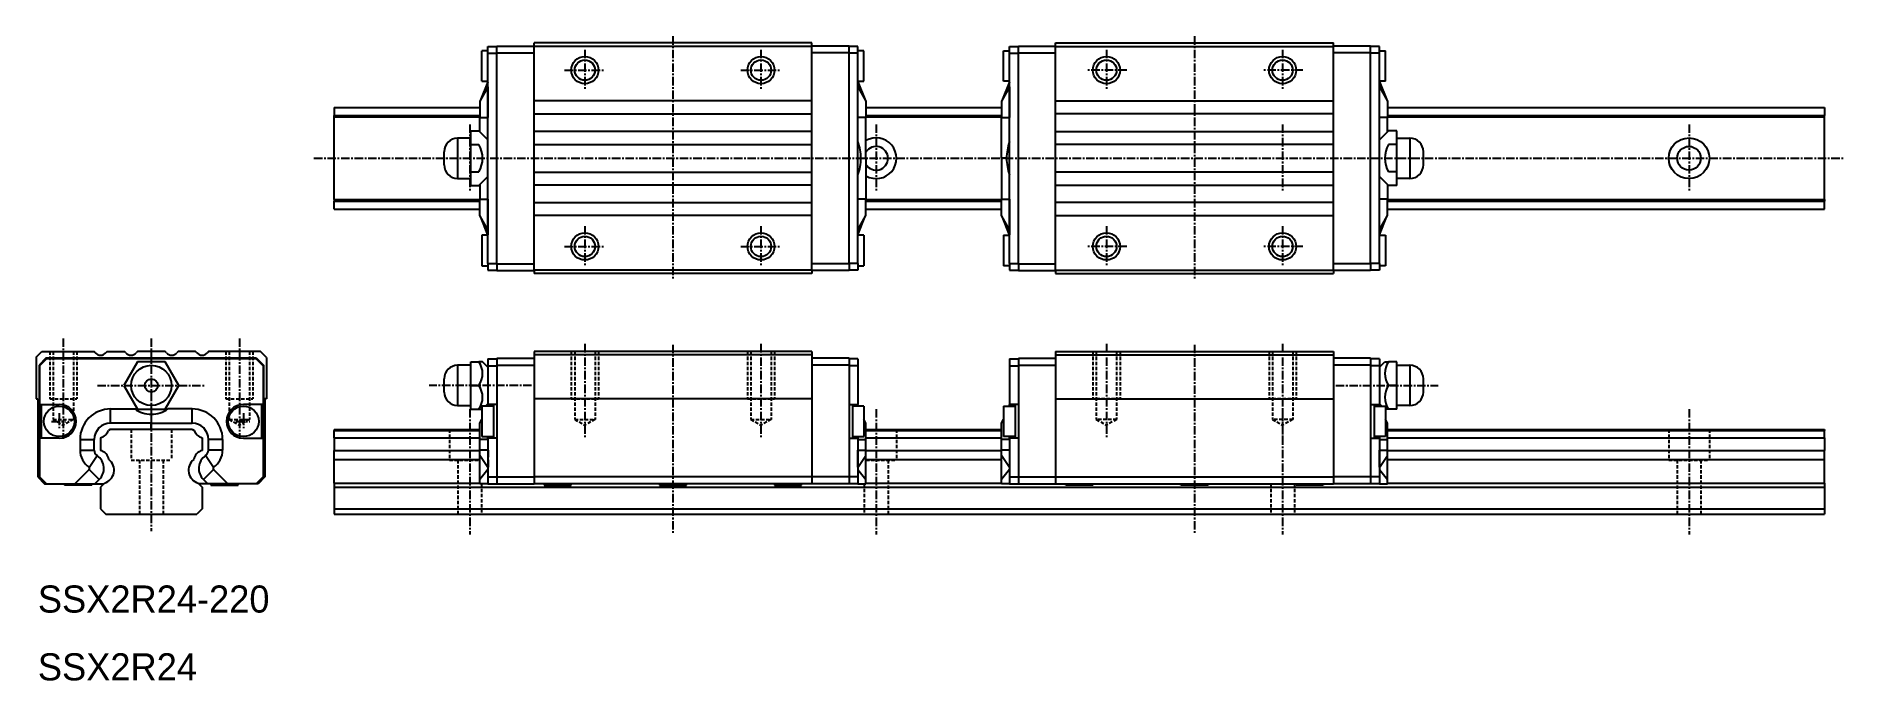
# Model space of a CAD drawing. Extents: x 10 to 277, y 10 to 105.
import ezdxf

# ---------------------------------------------------------------- set-up
doc = ezdxf.new("R2010")
doc.units = 0
doc.linetypes.add('CENTER', pattern=[2, 1.25, -0.25, 0.25, -0.25])
doc.linetypes.add('DASHED', pattern=[0.75, 0.5, -0.25])
doc.layers.get('0').update_dxf_attribs({"linetype": 'CONTINUOUS'})
doc.layers.add('CENTER', color=1, linetype='CENTER')

msp = doc.modelspace()

# ---------------------------------------------------------------- linework, layer by layer
at = {"color": 7, "linetype": 'CONTINUOUS'}
for p, q in [((76.45, 102.85), (75.55, 102.85)), ((75.55, 98.35), (75.55, 102.85)), ((76.45, 102.5), (76.45, 103.5)), ((76.45, 103.5), (77.75, 103.5)), ((76.45, 71.5), (76.45, 102.5)), ((76.45, 102.5), (77.75, 102.5)), ((77.75, 103.55), (83.25, 103.55)), ((77.75, 102.55), (77.75, 103.55)), ((77.75, 102.55), (83.25, 102.55)), ((77.75, 97.65), (77.75, 102.55)), ((124.25, 104), (83.25, 104)), ((83.25, 103.5), (83.25, 104)), ((83.25, 70.5), (83.25, 103.5)), ((124.25, 103.5), (83.25, 103.5)), ((124.25, 103.5), (124.25, 104)), ((129.75, 103.55), (124.25, 103.55)), ((124.25, 70.5), (124.25, 103.5)), ((129.75, 102.55), (124.25, 102.55)), ((129.75, 102.55), (129.75, 103.55)), ((131.05, 103.5), (129.75, 103.5)), ((129.75, 71.45), (129.75, 102.55)), ((131.05, 102.5), (129.75, 102.5)), ((131.05, 102.5), (131.05, 103.5)), ((131.95, 102.85), (131.05, 102.85)), ((131.05, 71.5), (131.05, 102.5)), ((131.95, 98.35), (131.95, 102.85)), ((152.55, 102.85), (153.45, 102.85)), ((152.55, 98.35), (152.55, 102.85)), ((153.45, 103.5), (154.75, 103.5)), ((153.45, 102.5), (153.45, 103.5)), ((153.45, 71.5), (153.45, 102.5)), ((153.45, 102.5), (154.75, 102.5)), ((154.75, 103.55), (160.25, 103.55)), ((154.75, 102.55), (154.75, 103.55)), ((154.75, 71.45), (154.75, 102.55)), ((154.75, 102.55), (160.25, 102.55)), ((160.25, 104), (201.25, 104)), ((160.25, 103.5), (160.25, 104)), ((160.25, 103.5), (201.25, 103.5)), ((160.25, 70.5), (160.25, 103.5)), ((201.25, 103.5), (201.25, 104)), ((206.75, 103.55), (201.25, 103.55)), ((201.25, 70.5), (201.25, 103.5)), ((206.75, 102.55), (201.25, 102.55)), ((206.75, 102.55), (206.75, 103.55)), ((208.05, 103.5), (206.75, 103.5)), ((206.75, 97.65), (206.75, 102.55)), ((208.05, 102.5), (206.75, 102.5)), ((208.05, 102.5), (208.05, 103.5)), ((208.05, 102.85), (208.95, 102.85)), ((208.05, 71.5), (208.05, 102.5)), ((208.95, 98.35), (208.95, 102.85)), ((76.45, 97.53), (75.25, 95.43)), ((76.45, 97.53), (75.25, 95.43)), ((76.45, 98.29), (75.41, 95.71)), ((76.45, 98.29), (75.41, 95.71)), ((75.55, 98.35), (76.45, 98.35)), ((76.45, 98.29), (76.45, 98.29)), ((76.45, 97.53), (76.45, 98.29)), ((76.45, 97.53), (76.45, 98.29)), ((76.45, 98.29), (76.45, 98.29)), ((76.45, 97.53), (76.45, 97.53)), ((76.45, 97.53), (76.45, 97.53)), ((77.75, 96.47), (77.75, 97.65)), ((77.75, 96.47), (77.75, 97.65)), ((77.75, 71.45), (77.75, 96.47)), ((131.05, 98.35), (131.95, 98.35)), ((131.05, 98.29), (132.09, 95.71)), ((131.05, 97.53), (131.05, 98.29)), ((131.05, 98.29), (131.05, 98.29)), ((131.05, 97.53), (132.25, 95.43)), ((131.05, 97.53), (131.05, 97.53)), ((153.45, 97.53), (152.25, 95.43)), ((153.45, 98.29), (152.41, 95.71)), ((153.45, 98.35), (152.55, 98.35)), ((153.45, 98.29), (153.45, 98.29)), ((153.45, 97.53), (153.45, 98.29)), ((153.45, 97.53), (153.45, 97.53)), ((206.75, 96.47), (206.75, 97.65)), ((206.75, 96.47), (206.75, 97.65)), ((206.75, 71.45), (206.75, 96.47)), ((208.95, 98.35), (208.05, 98.35)), ((208.05, 98.29), (209.09, 95.71)), ((208.05, 98.29), (209.09, 95.71)), ((208.05, 98.29), (208.05, 98.29)), ((208.05, 97.53), (208.05, 98.29)), ((208.05, 97.53), (208.05, 98.29)), ((208.05, 98.29), (208.05, 98.29)), ((208.05, 97.53), (209.25, 95.43)), ((208.05, 97.53), (209.25, 95.43)), ((208.05, 97.53), (208.05, 97.53)), ((208.05, 97.53), (208.05, 97.53)), ((53.75, 94.5), (75.25, 94.5)), ((53.75, 94.5), (53.75, 93.32)), ((75.25, 95.43), (75.25, 93.03)), ((75.25, 95.43), (75.25, 93.03)), ((124.25, 95.46), (83.25, 95.46)), ((83.25, 93.54), (124.25, 93.54)), ((132.25, 95.43), (132.25, 93.03)), ((132.25, 94.5), (152.25, 94.5)), ((152.25, 95.43), (152.25, 93.03)), ((160.25, 95.46), (201.25, 95.46)), ((201.25, 93.54), (160.25, 93.54)), ((209.25, 95.43), (209.25, 93.03)), ((209.25, 95.43), (209.25, 93.03)), ((209.25, 94.5), (273.75, 94.5)), ((273.75, 94.5), (273.75, 93.32)), ((53.75, 93.32), (75.25, 93.32)), ((53.75, 93.1), (53.75, 93.32)), ((53.75, 93.1), (75.25, 93.1)), ((53.75, 80.9), (53.75, 93.1)), ((73.9, 91.04), (75.11, 91.04)), ((73.9, 89.02), (73.9, 91.04)), ((76.45, 89.7), (75.11, 91.04)), ((75.25, 90.9), (75.25, 93.03)), ((75.25, 93.03), (76.45, 93.03)), ((75.25, 90.9), (75.25, 93.03)), ((75.25, 93.03), (76.45, 93.03)), ((76.45, 93.03), (76.45, 93.03)), ((76.45, 93.03), (76.45, 93.03)), ((124.25, 90.96), (83.25, 90.96)), ((132.25, 93.03), (131.05, 93.03)), ((131.05, 93.03), (131.05, 93.03)), ((132.25, 93.32), (152.25, 93.32)), ((132.25, 93.1), (152.25, 93.1)), ((132.25, 87), (132.25, 93.03)), ((152.25, 87), (152.25, 93.03)), ((152.25, 93.03), (153.45, 93.03)), ((153.45, 93.03), (153.45, 93.03)), ((160.25, 90.96), (201.25, 90.96)), ((209.25, 93.03), (208.05, 93.03)), ((209.25, 93.03), (208.05, 93.03)), ((208.05, 93.03), (208.05, 93.03)), ((208.05, 93.03), (208.05, 93.03)), ((208.05, 89.7), (209.39, 91.04)), ((209.25, 93.32), (273.75, 93.32)), ((209.25, 93.1), (273.75, 93.1)), ((209.25, 90.9), (209.25, 93.03)), ((209.25, 90.9), (209.25, 93.03)), ((210.6, 91.04), (209.39, 91.04)), ((210.6, 89.02), (210.6, 91.04)), ((273.75, 93.1), (273.75, 93.32)), ((273.75, 80.9), (273.75, 93.1)), ((71.97, 89.97), (71.97, 84.03)), ((73.9, 89.97), (71.97, 89.97)), ((73.9, 84.98), (73.9, 89.02)), ((73.9, 89.02), (75.11, 89.02)), ((83.25, 89.04), (124.25, 89.04)), ((131.05, 89.45), (131.05, 89.45)), ((153.45, 89.45), (153.45, 89.45)), ((201.25, 89.04), (160.25, 89.04)), ((210.6, 89.02), (209.39, 89.02)), ((210.6, 89.97), (212.53, 89.97)), ((210.6, 84.98), (210.6, 89.02)), ((212.53, 89.97), (212.53, 84.03)), ((69.97, 86.03), (69.97, 87.97)), ((131.5, 87), (132.25, 87)), ((132.25, 87), (132.25, 80.97)), ((152.25, 87), (152.25, 80.97)), ((153, 87), (152.25, 87)), ((214.53, 86.03), (214.53, 87.97)), ((71.97, 84.03), (73.9, 84.03)), ((73.9, 82.96), (73.9, 84.98)), ((73.9, 84.98), (75.11, 84.98)), ((73.9, 82.96), (75.11, 82.96)), ((75.11, 82.96), (76.45, 84.3)), ((75.25, 83.1), (75.25, 80.97)), ((83.25, 84.96), (124.25, 84.96)), ((124.25, 83.04), (83.25, 83.04)), ((131.05, 84.55), (131.05, 84.55)), ((153.45, 84.55), (153.45, 84.55)), ((201.25, 84.96), (160.25, 84.96)), ((160.25, 83.04), (201.25, 83.04)), ((209.39, 82.96), (208.05, 84.3)), ((209.25, 83.1), (209.25, 80.97)), ((210.6, 84.98), (209.39, 84.98)), ((210.6, 82.96), (209.39, 82.96)), ((210.6, 82.96), (210.6, 84.98)), ((212.53, 84.03), (210.6, 84.03)), ((53.75, 80.9), (75.25, 80.9)), ((53.75, 80.9), (53.75, 80.68)), ((53.75, 80.68), (75.25, 80.68)), ((53.75, 79.5), (53.75, 80.68)), ((75.25, 80.97), (76.45, 80.97)), ((75.25, 78.57), (75.25, 80.97)), ((76.45, 80.97), (76.45, 80.97)), ((83.25, 80.46), (124.25, 80.46)), ((132.25, 80.97), (131.05, 80.97)), ((131.05, 80.97), (131.05, 80.97)), ((132.25, 78.57), (132.25, 80.97)), ((132.25, 80.9), (152.25, 80.9)), ((132.25, 80.68), (152.25, 80.68)), ((152.25, 78.57), (152.25, 80.97)), ((152.25, 80.97), (153.45, 80.97)), ((153.45, 80.97), (153.45, 80.97)), ((201.25, 80.46), (160.25, 80.46)), ((209.25, 80.97), (208.05, 80.97)), ((208.05, 80.97), (208.05, 80.97)), ((209.25, 78.57), (209.25, 80.97)), ((209.25, 80.9), (273.75, 80.9)), ((209.25, 80.68), (273.75, 80.68)), ((273.75, 80.9), (273.75, 80.68)), ((273.75, 79.5), (273.75, 80.68)), ((53.75, 79.5), (75.25, 79.5)), ((76.45, 76.47), (75.25, 78.57)), ((76.45, 75.71), (75.41, 78.29)), ((124.25, 78.54), (83.25, 78.54)), ((131.05, 76.47), (132.25, 78.57)), ((131.05, 75.71), (132.09, 78.29)), ((132.25, 79.5), (152.25, 79.5)), ((153.45, 76.47), (152.25, 78.57)), ((153.45, 75.71), (152.41, 78.29)), ((160.25, 78.54), (201.25, 78.54)), ((208.05, 76.47), (209.25, 78.57)), ((208.05, 75.71), (209.09, 78.29)), ((209.25, 79.5), (273.75, 79.5)), ((75.55, 75.65), (75.55, 71.15)), ((76.45, 75.65), (75.55, 75.65)), ((76.45, 76.47), (76.45, 75.71)), ((76.45, 76.47), (76.45, 76.47)), ((76.45, 75.71), (76.45, 75.71)), ((131.05, 76.47), (131.05, 75.71)), ((131.05, 76.47), (131.05, 76.47)), ((131.05, 75.71), (131.05, 75.71)), ((131.95, 75.65), (131.05, 75.65)), ((131.95, 75.65), (131.95, 71.15)), ((152.55, 75.65), (152.55, 71.15)), ((152.55, 75.65), (153.45, 75.65)), ((153.45, 76.47), (153.45, 75.71)), ((153.45, 76.47), (153.45, 76.47)), ((153.45, 75.71), (153.45, 75.71)), ((208.05, 76.47), (208.05, 75.71)), ((208.05, 76.47), (208.05, 76.47)), ((208.05, 75.71), (208.05, 75.71)), ((208.05, 75.65), (208.95, 75.65)), ((208.95, 75.65), (208.95, 71.15)), ((75.55, 71.15), (76.45, 71.15)), ((76.45, 71.5), (76.45, 70.5)), ((76.45, 71.5), (77.75, 71.5)), ((76.45, 70.5), (77.75, 70.5)), ((77.75, 71.45), (83.25, 71.45)), ((77.75, 71.45), (77.75, 70.45)), ((77.75, 70.45), (83.25, 70.45)), ((124.25, 70.5), (83.25, 70.5)), ((83.25, 70.5), (83.25, 70)), ((124.25, 70), (83.25, 70)), ((129.75, 71.45), (124.25, 71.45)), ((124.25, 70.5), (124.25, 70)), ((129.75, 70.45), (124.25, 70.45)), ((131.05, 71.5), (129.75, 71.5)), ((129.75, 71.45), (129.75, 70.45)), ((131.05, 70.5), (129.75, 70.5)), ((131.05, 71.5), (131.05, 70.5)), ((131.05, 71.15), (131.95, 71.15)), ((153.45, 71.15), (152.55, 71.15)), ((153.45, 71.5), (154.75, 71.5)), ((153.45, 71.5), (153.45, 70.5)), ((153.45, 70.5), (154.75, 70.5)), ((154.75, 71.45), (160.25, 71.45)), ((154.75, 71.45), (154.75, 70.45)), ((154.75, 70.45), (160.25, 70.45)), ((160.25, 70.5), (201.25, 70.5)), ((160.25, 70.5), (160.25, 70)), ((160.25, 70), (201.25, 70)), ((206.75, 71.45), (201.25, 71.45)), ((201.25, 70.5), (201.25, 70)), ((206.75, 70.45), (201.25, 70.45)), ((208.05, 71.5), (206.75, 71.5)), ((206.75, 71.45), (206.75, 70.45)), ((208.05, 70.5), (206.75, 70.5)), ((208.05, 71.5), (208.05, 70.5)), ((208.95, 71.15), (208.05, 71.15)), ((9.75, 57.65), (10.6, 58.5)), ((9.75, 57.65), (9.75, 51.5)), ((11.2, 57.5), (10.2, 56.5)), ((10.2, 56.5), (10.2, 46.45)), ((11.25, 57.4), (10.25, 56.4)), ((10.25, 56.4), (10.25, 50.7)), ((10.6, 58.5), (18.29, 58.5)), ((16.1, 57.5), (11.2, 57.5)), ((42.25, 57.4), (11.25, 57.4)), ((16.1, 57.5), (16.04, 57.4)), ((17.28, 57.5), (16.1, 57.5)), ((17.28, 57.5), (16.1, 57.5)), ((17.22, 57.4), (17.28, 57.5)), ((42.3, 57.5), (17.28, 57.5)), ((20.21, 58.5), (22.79, 58.5)), ((24.73, 57), (22.71, 53.5)), ((28.79, 58.5), (24.71, 58.5)), ((28.77, 57), (24.73, 57)), ((30.79, 53.5), (28.77, 57)), ((33.29, 58.5), (30.71, 58.5)), ((42.89, 58.5), (35.21, 58.5)), ((42.25, 57.4), (43.25, 56.4)), ((42.3, 57.5), (43.3, 56.5)), ((43.75, 57.64), (42.89, 58.5)), ((43.25, 56.4), (43.25, 50.7)), ((43.3, 56.5), (43.3, 40)), ((43.75, 57.64), (43.75, 51.5)), ((73.9, 56.47), (71.97, 56.47)), ((71.97, 56.47), (71.97, 53.5)), ((73.9, 57), (75.11, 57)), ((73.9, 53.5), (73.9, 57)), ((75.65, 57), (75.11, 57)), ((76.45, 56.2), (75.65, 57)), ((76.45, 57.4), (77.75, 57.4)), ((76.45, 57.4), (76.45, 56.4)), ((76.45, 56.4), (76.45, 50.7)), ((76.45, 56.4), (77.75, 56.4)), ((77.75, 57.5), (83.25, 57.5)), ((77.75, 57.5), (77.75, 56.5)), ((77.75, 56.5), (83.25, 56.5)), ((77.75, 56.5), (77.75, 40)), ((124.25, 58.5), (83.25, 58.5)), ((83.25, 58.5), (83.25, 58)), ((124.25, 58), (83.25, 58)), ((83.25, 58), (83.25, 51.5)), ((124.25, 58.5), (124.25, 58)), ((124.25, 58), (124.25, 51.5)), ((129.75, 57.5), (124.25, 57.5)), ((129.75, 56.5), (124.25, 56.5)), ((129.75, 57.5), (129.75, 56.5)), ((131.05, 57.4), (129.75, 57.4)), ((129.75, 56.5), (129.75, 40)), ((131.05, 56.4), (129.75, 56.4)), ((131.05, 57.4), (131.05, 56.4)), ((131.05, 56.4), (131.05, 50.7)), ((153.45, 57.4), (154.75, 57.4)), ((153.45, 57.4), (153.45, 56.4)), ((153.45, 56.4), (153.45, 50.7)), ((153.45, 56.4), (154.75, 56.4)), ((154.75, 57.5), (160.25, 57.5)), ((154.75, 57.5), (154.75, 56.5)), ((154.75, 56.5), (160.25, 56.5)), ((154.75, 56.5), (154.75, 40)), ((160.25, 58.5), (201.25, 58.5)), ((160.25, 58.5), (160.25, 58)), ((160.25, 58), (201.25, 58)), ((160.25, 58), (160.25, 51.5)), ((201.25, 58.5), (201.25, 58)), ((201.25, 58), (201.25, 51.5)), ((206.75, 57.5), (201.25, 57.5)), ((206.75, 56.5), (201.25, 56.5)), ((206.75, 57.5), (206.75, 56.5)), ((208.05, 57.4), (206.75, 57.4)), ((206.75, 56.5), (206.75, 40)), ((208.05, 56.4), (206.75, 56.4)), ((208.05, 57.4), (208.05, 56.4)), ((208.05, 56.2), (208.85, 57)), ((208.05, 56.4), (208.05, 50.7)), ((208.85, 57), (209.39, 57)), ((210.6, 57), (209.39, 57)), ((210.6, 53.5), (210.6, 57)), ((210.6, 56.47), (212.53, 56.47)), ((212.53, 56.47), (212.53, 53.5)), ((22.71, 53.5), (24.73, 50)), ((28.77, 50), (30.79, 53.5)), ((69.97, 53.5), (69.97, 54.47)), ((69.97, 52.53), (69.97, 53.5)), ((71.97, 53.5), (71.97, 50.53)), ((73.9, 53.5), (75.11, 53.5)), ((73.9, 50), (73.9, 53.5)), ((210.6, 53.5), (209.39, 53.5)), ((210.6, 50), (210.6, 53.5)), ((212.53, 53.5), (212.53, 50.53)), ((214.53, 53.5), (214.53, 54.47)), ((214.53, 52.53), (214.53, 53.5)), ((9.75, 51.5), (10, 51.5)), ((10, 51.5), (10, 40)), ((43.5, 51.5), (43.5, 40)), ((43.75, 51.5), (43.5, 51.5)), ((76.1, 50.45), (76.45, 50.8)), ((83.25, 51.5), (83.25, 40)), ((124.25, 51.5), (83.25, 51.5)), ((124.25, 51.5), (124.25, 40)), ((160.25, 51.5), (201.25, 51.5)), ((160.25, 51.5), (160.25, 40)), ((201.25, 51.5), (201.25, 40)), ((208.4, 50.45), (208.05, 50.8)), ((10.25, 50.7), (13.15, 50.7)), ((10.5, 50.7), (10.5, 45.7)), ((20.72, 50.03), (24.3, 50.03)), ((20.72, 50.03), (24.3, 50.03)), ((20.72, 47.93), (20.72, 50.03)), ((20.72, 47.93), (20.72, 50.03)), ((24.3, 50.03), (24.71, 50.03)), ((24.73, 50), (28.77, 50)), ((26.75, 50), (26.75, 49.25)), ((26.75, 49.25), (26.75, 47.93)), ((26.75, 49.25), (26.75, 49.25)), ((26.75, 49.25), (26.75, 47.93)), ((32.78, 50.03), (29.2, 50.03)), ((32.78, 47.93), (32.78, 50.03)), ((43.25, 50.7), (40.35, 50.7)), ((43, 50.7), (43, 45.7)), ((71.97, 50.53), (73.9, 50.53)), ((73.9, 50), (75.11, 50)), ((75.11, 50), (75.55, 50)), ((75.25, 47.93), (75.55, 48.46)), ((75.55, 50.45), (75.55, 45.95)), ((77.25, 50.45), (75.55, 50.45)), ((76.45, 50.45), (76.45, 50.7)), ((77.75, 50.7), (76.45, 50.7)), ((77.25, 50.7), (77.25, 45.7)), ((129.75, 50.7), (131.05, 50.7)), ((130.25, 50.7), (130.25, 45.7)), ((131.95, 50.45), (130.25, 50.45)), ((131.05, 50.45), (131.05, 50.7)), ((131.95, 50.45), (131.95, 45.95)), ((132.25, 47.93), (131.95, 48.46)), ((152.25, 47.93), (152.55, 48.46)), ((152.55, 50.45), (152.55, 45.95)), ((152.55, 50.45), (154.25, 50.45)), ((154.75, 50.7), (153.45, 50.7)), ((153.45, 50.45), (153.45, 50.7)), ((154.25, 50.7), (154.25, 45.7)), ((206.75, 50.7), (208.05, 50.7)), ((207.25, 50.7), (207.25, 45.7)), ((207.25, 50.45), (208.95, 50.45)), ((208.05, 50.45), (208.05, 50.7)), ((208.95, 50.45), (208.95, 45.95)), ((209.39, 50), (208.95, 50)), ((209.25, 47.93), (208.95, 48.46)), ((210.6, 50), (209.39, 50)), ((212.53, 50.53), (210.6, 50.53)), ((10.2, 43.25), (10.2, 46.45)), ((10.2, 46.45), (10.2, 43.25)), ((10.25, 45.7), (10.25, 40)), ((13.15, 45.7), (10.25, 45.7)), ((16.22, 45.53), (18.32, 45.53)), ((16.22, 45.53), (18.32, 45.53)), ((16.22, 45.53), (16.22, 43.97)), ((16.22, 45.53), (16.22, 43.97)), ((18.32, 43.97), (18.32, 45.53)), ((18.32, 43.97), (18.32, 45.53)), ((19.25, 45.79), (19.25, 43.92)), ((20.65, 47), (20.43, 46.87)), ((32.85, 47), (20.65, 47)), ((26.75, 47.93), (20.72, 47.93)), ((26.75, 47.93), (20.72, 47.93)), ((26.75, 47.93), (32.78, 47.93)), ((26.75, 47), (26.75, 47.93)), ((32.85, 47), (33.07, 46.87)), ((34.25, 45.79), (34.25, 43.92)), ((37.28, 45.53), (35.18, 45.53)), ((35.18, 43.97), (35.18, 45.53)), ((37.28, 45.53), (37.28, 43.97)), ((40.35, 45.7), (43.25, 45.7)), ((43.25, 45.7), (43.25, 40)), ((53.75, 47), (75.25, 47)), ((53.75, 47), (53.75, 46.87)), ((53.75, 46.87), (75.25, 46.87)), ((53.75, 45.79), (53.75, 46.87)), ((53.75, 45.79), (75.25, 45.79)), ((53.75, 45.79), (53.75, 43.92)), ((75.25, 45.53), (75.25, 47.93)), ((75.25, 43.97), (75.25, 45.53)), ((76.45, 45.53), (75.25, 45.53)), ((75.55, 45.95), (77.25, 45.95)), ((76.45, 45.95), (76.45, 45.74)), ((76.45, 45.7), (76.45, 45.95)), ((76.45, 45.74), (76.45, 45.53)), ((76.45, 45.7), (76.45, 40)), ((77.75, 45.7), (76.45, 45.7)), ((76.45, 45.53), (76.45, 43.97)), ((76.45, 45.53), (76.45, 45.53)), ((129.75, 45.7), (131.05, 45.7)), ((130.25, 45.95), (131.95, 45.95)), ((131.05, 45.95), (131.05, 45.74)), ((131.05, 45.7), (131.05, 45.95)), ((131.05, 45.74), (131.05, 45.53)), ((131.05, 45.7), (131.05, 40)), ((131.05, 45.53), (132.25, 45.53)), ((131.05, 45.53), (131.05, 43.97)), ((131.05, 45.53), (131.05, 45.53)), ((132.25, 45.53), (132.25, 47.93)), ((132.25, 47), (152.25, 47)), ((132.25, 46.87), (152.25, 46.87)), ((132.25, 45.79), (152.25, 45.79)), ((132.25, 43.97), (132.25, 45.53)), ((152.25, 45.53), (152.25, 47.93)), ((153.45, 45.53), (152.25, 45.53)), ((152.25, 43.97), (152.25, 45.53)), ((154.25, 45.95), (152.55, 45.95)), ((153.45, 45.7), (153.45, 45.95)), ((153.45, 45.95), (153.45, 45.74)), ((153.45, 45.74), (153.45, 45.53)), ((153.45, 45.7), (153.45, 40)), ((154.75, 45.7), (153.45, 45.7)), ((153.45, 45.53), (153.45, 45.53)), ((153.45, 45.53), (153.45, 43.97)), ((206.75, 45.7), (208.05, 45.7)), ((208.95, 45.95), (207.25, 45.95)), ((208.05, 45.7), (208.05, 45.95)), ((208.05, 45.95), (208.05, 45.74)), ((208.05, 45.74), (208.05, 45.53)), ((208.05, 45.7), (208.05, 40)), ((208.05, 45.53), (209.25, 45.53)), ((208.05, 45.53), (208.05, 45.53)), ((208.05, 45.53), (208.05, 43.97)), ((209.25, 45.53), (209.25, 47.93)), ((209.25, 47), (273.75, 47)), ((209.25, 46.87), (273.75, 46.87)), ((209.25, 45.79), (273.75, 45.79)), ((209.25, 43.97), (209.25, 45.53)), ((273.75, 47), (273.75, 46.87)), ((273.75, 45.79), (273.75, 46.87)), ((273.75, 45.79), (273.75, 43.92)), ((10.25, 43.25), (10.2, 43.25)), ((10.2, 43.25), (10.2, 40)), ((16.22, 43.97), (18.32, 43.97)), ((16.22, 43.97), (18.32, 43.97)), ((17.55, 41.42), (18.75, 43.15)), ((17.55, 41.42), (18.75, 43.15)), ((35.95, 41.42), (34.75, 43.15)), ((37.28, 43.97), (35.18, 43.97)), ((53.75, 43.92), (75.25, 43.92)), ((53.75, 42.57), (53.75, 43.92)), ((76.45, 43.97), (75.25, 43.97)), ((75.25, 43.15), (75.25, 43.97)), ((75.25, 39.63), (75.25, 43.15)), ((76.45, 41.42), (75.25, 43.15)), ((76.45, 43.97), (76.45, 43.97)), ((131.05, 43.97), (131.05, 43.97)), ((131.05, 43.97), (132.25, 43.97)), ((131.05, 41.42), (132.25, 43.15)), ((132.25, 43.15), (132.25, 43.97)), ((132.25, 43.92), (152.25, 43.92)), ((132.25, 39.63), (132.25, 43.15)), ((153.45, 43.97), (152.25, 43.97)), ((152.25, 43.15), (152.25, 43.97)), ((153.45, 41.42), (152.25, 43.15)), ((152.25, 39.63), (152.25, 43.15)), ((153.45, 43.97), (153.45, 43.97)), ((208.05, 43.97), (209.25, 43.97)), ((208.05, 43.97), (208.05, 43.97)), ((208.05, 41.42), (209.25, 43.15)), ((209.25, 43.15), (209.25, 43.97)), ((209.25, 43.92), (273.75, 43.92)), ((209.25, 39.63), (209.25, 43.15)), ((273.75, 42.57), (273.75, 43.92)), ((17.58, 41.12), (15.46, 39)), ((17.58, 41.12), (15.46, 39)), ((17.58, 41.12), (19.07, 39.63)), ((17.58, 41.12), (19.07, 39.63)), ((35.92, 41.12), (34.43, 39.63)), ((35.92, 41.12), (38.04, 39)), ((53.75, 42.57), (75.25, 42.57)), ((53.75, 39.09), (53.75, 42.57)), ((76.45, 41.12), (75.25, 39.63)), ((76.45, 41.42), (76.45, 41.42)), ((76.45, 41.12), (76.45, 41.12)), ((76.45, 41.12), (76.45, 39)), ((131.05, 41.42), (131.05, 41.42)), ((131.05, 41.12), (131.05, 41.12)), ((131.05, 41.12), (132.25, 39.63)), ((131.05, 41.12), (131.05, 39)), ((132.25, 42.57), (152.25, 42.57)), ((153.45, 41.12), (152.25, 39.63)), ((153.45, 41.42), (153.45, 41.42)), ((153.45, 41.12), (153.45, 39)), ((153.45, 41.12), (153.45, 41.12)), ((208.05, 41.42), (208.05, 41.42)), ((208.05, 41.12), (208.05, 39)), ((208.05, 41.12), (209.25, 39.63)), ((208.05, 41.12), (208.05, 41.12)), ((209.25, 42.57), (273.75, 42.57)), ((273.75, 39.09), (273.75, 42.57)), ((10, 40), (11, 39)), ((10.2, 40), (11.2, 39)), ((10.25, 40), (11.25, 39)), ((11, 39), (11.2, 39)), ((11.2, 39), (11.25, 39)), ((11.25, 39), (15.46, 39)), ((13.95, 39), (13.95, 38.8)), ((17.95, 38.8), (13.95, 38.8)), ((15.46, 39), (18.43, 39)), ((15.46, 39), (18.43, 39)), ((17.95, 38.8), (17.95, 39)), ((18.43, 39), (19.07, 39.63)), ((18.43, 39), (19.07, 39.63)), ((18.43, 39), (19.75, 39)), ((18.43, 39), (19.75, 39)), ((19.84, 39.09), (19.25, 38.5)), ((19.25, 38.5), (19.25, 35.3)), ((33.66, 39.09), (34.25, 38.5)), ((35.07, 39), (33.75, 39)), ((34.25, 38.5), (34.25, 35.3)), ((35.07, 39), (34.43, 39.63)), ((38.04, 39), (35.07, 39)), ((35.55, 39), (35.55, 38.8)), ((35.55, 38.8), (39.55, 38.8)), ((42.25, 39), (38.04, 39)), ((39.55, 38.8), (39.55, 39)), ((43.25, 40), (42.25, 39)), ((42.3, 39), (42.25, 39)), ((43.3, 40), (42.3, 39)), ((42.5, 39), (42.3, 39)), ((43.5, 40), (42.5, 39)), ((53.75, 39.09), (75.25, 39.09)), ((53.75, 39.09), (53.75, 38.5)), ((53.75, 38.5), (273.75, 38.5)), ((53.75, 38.5), (53.75, 35.3)), ((75.25, 39), (75.25, 39.63)), ((76.45, 39), (75.25, 39)), ((76.45, 40), (77.75, 40)), ((76.45, 40), (76.45, 39)), ((76.45, 39), (76.45, 39)), ((76.45, 39), (77.75, 39)), ((77.75, 40), (83.25, 40)), ((77.75, 40), (77.75, 39)), ((77.75, 39), (83.25, 39)), ((124.25, 40), (83.25, 40)), ((83.25, 40), (83.25, 39)), ((124.25, 39), (83.25, 39)), ((84.75, 39), (84.75, 38.8)), ((84.75, 38.8), (88.75, 38.8)), ((88.75, 38.8), (88.75, 39)), ((101.75, 39), (101.75, 38.8)), ((101.75, 38.8), (105.75, 38.8)), ((105.75, 38.8), (105.75, 39)), ((118.75, 39), (118.75, 38.8)), ((118.75, 38.8), (122.75, 38.8)), ((122.75, 38.8), (122.75, 39)), ((129.75, 40), (124.25, 40)), ((124.25, 40), (124.25, 39)), ((129.75, 39), (124.25, 39)), ((131.05, 40), (129.75, 40)), ((129.75, 40), (129.75, 39)), ((131.05, 39), (129.75, 39)), ((131.05, 40), (131.05, 39)), ((131.05, 39), (131.05, 39)), ((131.05, 39), (132.25, 39)), ((132.25, 39), (132.25, 39.63)), ((132.25, 39.09), (152.25, 39.09)), ((152.25, 39), (152.25, 39.63)), ((153.45, 39), (152.25, 39)), ((153.45, 40), (153.45, 39)), ((153.45, 40), (154.75, 40)), ((153.45, 39), (154.75, 39)), ((153.45, 39), (153.45, 39)), ((154.75, 40), (154.75, 39)), ((154.75, 40), (160.25, 40)), ((154.75, 39), (160.25, 39)), ((160.25, 40), (160.25, 39)), ((160.25, 40), (201.25, 40)), ((160.25, 39), (201.25, 39)), ((161.75, 38.8), (161.75, 39)), ((165.75, 38.8), (161.75, 38.8)), ((165.75, 39), (165.75, 38.8)), ((178.75, 38.8), (178.75, 39)), ((182.75, 38.8), (178.75, 38.8)), ((182.75, 39), (182.75, 38.8)), ((195.75, 38.8), (195.75, 39)), ((199.75, 38.8), (195.75, 38.8)), ((199.75, 39), (199.75, 38.8)), ((201.25, 40), (201.25, 39)), ((206.75, 40), (201.25, 40)), ((206.75, 39), (201.25, 39)), ((206.75, 40), (206.75, 39)), ((208.05, 40), (206.75, 40)), ((208.05, 39), (206.75, 39)), ((208.05, 40), (208.05, 39)), ((208.05, 39), (209.25, 39)), ((208.05, 39), (208.05, 39)), ((209.25, 39), (209.25, 39.63)), ((209.25, 39.09), (273.75, 39.09)), ((273.75, 39.09), (273.75, 38.5)), ((273.75, 38.5), (273.75, 35.3)), ((19.25, 35.3), (20.05, 34.5)), ((34.25, 35.3), (33.45, 34.5)), ((53.75, 35.3), (273.75, 35.3)), ((53.75, 35.3), (53.75, 34.5)), ((273.75, 35.3), (273.75, 34.5)), ((20.05, 34.5), (33.45, 34.5)), ((53.75, 34.5), (273.75, 34.5))]:
    msp.add_line(p, q, dxfattribs=at)
at = {"color": 3, "linetype": 'DASHED'}
for p, q in [((11.75, 58.5), (11.75, 51.5)), ((12.25, 58.5), (12.25, 48.5)), ((15.25, 58.5), (15.25, 48.5)), ((15.75, 58.5), (15.75, 51.5)), ((37.75, 58.5), (37.75, 51.5)), ((38.25, 58.5), (38.25, 48.5)), ((41.25, 58.5), (41.25, 48.5)), ((41.75, 58.5), (41.75, 51.5)), ((88.75, 58.5), (88.75, 51.5)), ((89.25, 58.5), (89.25, 48.5)), ((92.25, 58.5), (92.25, 48.5)), ((92.75, 58.5), (92.75, 51.5)), ((114.75, 58.5), (114.75, 51.5)), ((115.25, 58.5), (115.25, 48.5)), ((118.25, 58.5), (118.25, 48.5)), ((118.75, 58.5), (118.75, 51.5)), ((165.75, 58.5), (165.75, 51.5)), ((166.25, 58.5), (166.25, 48.5)), ((169.25, 58.5), (169.25, 48.5)), ((169.75, 58.5), (169.75, 51.5)), ((191.75, 58.5), (191.75, 51.5)), ((192.25, 58.5), (192.25, 48.5)), ((195.25, 58.5), (195.25, 48.5)), ((195.75, 58.5), (195.75, 51.5)), ((11.75, 51.5), (15.75, 51.5)), ((37.75, 51.5), (41.75, 51.5)), ((88.75, 51.5), (92.75, 51.5)), ((114.75, 51.5), (118.75, 51.5)), ((169.75, 51.5), (165.75, 51.5)), ((195.75, 51.5), (191.75, 51.5)), ((12.25, 48.5), (15.25, 48.5)), ((12.25, 48.5), (13.75, 47.63)), ((15.25, 48.5), (13.75, 47.63)), ((38.25, 48.5), (41.25, 48.5)), ((38.25, 48.5), (39.75, 47.63)), ((41.25, 48.5), (39.75, 47.63)), ((89.25, 48.5), (90.75, 47.63)), ((89.25, 48.5), (92.25, 48.5)), ((92.25, 48.5), (90.75, 47.63)), ((115.25, 48.5), (116.75, 47.63)), ((115.25, 48.5), (118.25, 48.5)), ((118.25, 48.5), (116.75, 47.63)), ((169.25, 48.5), (166.25, 48.5)), ((166.25, 48.5), (167.75, 47.63)), ((169.25, 48.5), (167.75, 47.63)), ((195.25, 48.5), (192.25, 48.5)), ((192.25, 48.5), (193.75, 47.63)), ((195.25, 48.5), (193.75, 47.63)), ((23.75, 47), (23.75, 42.5)), ((29.75, 47), (29.75, 42.5)), ((70.75, 47), (70.75, 42.5)), ((136.75, 47), (136.75, 42.5)), ((250.75, 47), (250.75, 42.5)), ((256.75, 47), (256.75, 42.5)), ((23.75, 42.5), (29.75, 42.5)), ((25, 42.5), (25, 34.5)), ((28.5, 42.5), (28.5, 34.5)), ((70.75, 42.5), (75.25, 42.5)), ((72, 42.5), (72, 34.5)), ((132.25, 42.5), (136.75, 42.5)), ((135.5, 42.5), (135.5, 34.5)), ((250.75, 42.5), (256.75, 42.5)), ((252, 42.5), (252, 34.5)), ((255.5, 42.5), (255.5, 34.5)), ((75.5, 39), (75.5, 34.5)), ((132, 39), (132, 34.5)), ((192, 39), (192, 34.5)), ((195.5, 39), (195.5, 34.5))]:
    msp.add_line(p, q, dxfattribs=at)
at = {"color": 3, "linetype": 'CONTINUOUS'}
for centre in [(90.75, 100), (116.75, 100), (167.75, 100), (193.75, 100), (90.75, 74), (116.75, 74), (167.75, 74), (193.75, 74)]:
    msp.add_circle(centre, 2, dxfattribs=at)
at = {"color": 7, "linetype": 'CONTINUOUS'}
for centre, radius in [((90.75, 100), 1.5), ((116.75, 100), 1.5), ((167.75, 100), 1.5), ((193.75, 100), 1.5), ((253.75, 87), 3), ((253.75, 87), 1.75), ((90.75, 74), 1.5), ((116.75, 74), 1.5), ((167.75, 74), 1.5), ((193.75, 74), 1.5), ((26.75, 53.5), 2.97), ((26.75, 53.5), 0.97), ((13.15, 48.2), 2.25), ((40.35, 48.2), 2.25)]:
    msp.add_circle(centre, radius, dxfattribs=at)
for centre, radius, start, end in [((226.7, 95.28), 150.27, 179.1421, 180.8579), ((226.7, 95.28), 150.27, 179.1421, 180.8579), ((-19.2, 95.28), 150.27, 359.1421, 0.8579), ((303.7, 95.28), 150.27, 179.1421, 180.8579), ((57.8, 95.28), 150.27, 359.1421, 0.8579), ((57.8, 95.28), 150.27, 359.1421, 0.8579), ((71.97, 87.97), 2, 90, 180), ((71.61, 87), 4.04, 330.0046, 29.9954), ((124.86, 87.06), 6.63, 359.4557, 21.129), ((133.75, 87), 3, 240, 120), ((133.75, 87), 1.75, 211.0027, 148.9973), ((159.64, 87.06), 6.63, 158.871, 180.5443), ((212.89, 87), 4.04, 150.0046, 209.9954), ((212.53, 87.97), 2, 0, 90), ((71.97, 86.03), 2, 180, 270), ((124.86, 86.94), 6.63, 338.871, 0.5443), ((159.64, 86.94), 6.63, 179.4557, 201.129), ((212.53, 86.03), 2, 270, 0), ((226.7, 78.72), 150.27, 179.1421, 180.8579), ((-19.2, 78.72), 150.27, 359.1421, 0.8579), ((303.7, 78.72), 150.27, 179.1421, 180.8579), ((57.8, 78.72), 150.27, 359.1421, 0.8579), ((17.33, 57.35), 1.5, 39.7918, 50.0555), ((19.25, 58.95), 1, 219.7918, 320.2082), ((21.17, 57.35), 1.5, 129.9445, 140.2082), ((21.83, 57.35), 1.5, 39.7918, 50.0555), ((23.75, 58.95), 1, 219.7918, 320.2082), ((25.67, 57.35), 1.5, 129.9445, 140.2082), ((27.83, 57.35), 1.5, 39.7918, 50.0555), ((29.75, 58.95), 1, 219.7918, 320.2082), ((31.67, 57.35), 1.5, 129.9445, 140.2082), ((32.33, 57.35), 1.5, 39.7918, 50.0555), ((34.25, 58.95), 1, 219.7918, 320.2082), ((36.17, 57.35), 1.5, 129.9445, 140.2082), ((71.97, 54.47), 2, 90, 180), ((72.55, 55.25), 3.1, 325.6466, 34.3534), ((211.95, 55.25), 3.1, 145.6466, 214.3534), ((212.53, 54.47), 2, 0, 90), ((72.55, 51.75), 3.1, 325.6466, 34.3534), ((211.95, 51.75), 3.1, 145.6466, 214.3534), ((71.97, 52.53), 2, 180, 270), ((212.53, 52.53), 2, 270, 0), ((13.15, 48.2), 2.5, 270, 90), ((20.72, 45.53), 4.5, 90.0008, 179.9992), ((20.72, 45.53), 4.5, 90.0008, 179.9992), ((26.75, 53.5), 4.25, 234.733, 270), ((26.75, 53.5), 4.25, 270, 305.267), ((32.78, 45.53), 4.5, 0.0008, 89.9992), ((40.35, 48.2), 2.5, 90, 270), ((20.72, 45.53), 2.4, 90, 180), ((20.72, 45.53), 2.4, 90, 180), ((18.82, 47.43), 1.7, 284.651, 340.7738), ((32.78, 45.53), 2.4, 0, 90), ((34.68, 47.43), 1.7, 199.2262, 255.349), ((19.32, 43.97), 3.1, 180.0008, 235.256), ((19.32, 43.97), 3.1, 180.0008, 235.256), ((19.32, 43.97), 1, 180, 235.2568), ((19.32, 43.97), 1, 180, 235.2568), ((17.44, 41.26), 2.3, 315, 55.2568), ((17.44, 41.26), 2.3, 315, 55.2568), ((18.82, 42.27), 1.7, 9.988, 75.349), ((34.68, 42.27), 1.7, 104.651, 170.012), ((36.06, 41.26), 2.3, 124.7432, 225), ((34.18, 43.97), 1, 304.7432, 0), ((34.18, 43.97), 3.1, 304.744, 359.9992), ((213.49, 42.7), 137.04, 179.4675, 180.5325), ((-5.99, 42.7), 137.04, 359.4675, 0.5325), ((290.49, 42.7), 137.04, 179.4675, 180.5325), ((71.01, 42.7), 137.04, 359.4675, 0.5325), ((17.44, 41.26), 0.2, 314.9999, 55.2571), ((19.25, 41), 2, 287.1144, 51.5284), ((34.25, 41), 2, 128.4716, 252.8856), ((36.06, 41.26), 0.2, 124.7429, 225.0001)]:
    msp.add_arc(centre, radius, start, end, dxfattribs=at)
at = {"layer": 'CENTER', "color": 1, "linetype": 'CENTER'}
for p, q in [((103.75, 105), (103.75, 69)), ((180.75, 105), (180.75, 69)), ((90.75, 103), (90.75, 97)), ((116.75, 103), (116.75, 97)), ((167.75, 103), (167.75, 97)), ((193.75, 103), (193.75, 97)), ((87.75, 100), (93.75, 100)), ((113.75, 100), (119.75, 100)), ((170.75, 100), (164.75, 100)), ((196.75, 100), (190.75, 100)), ((73.75, 92), (73.75, 82)), ((133.75, 92), (133.75, 82)), ((193.75, 92), (193.75, 82)), ((253.75, 92), (253.75, 82)), ((50.75, 87), (276.75, 87)), ((90.75, 77), (90.75, 71)), ((116.75, 77), (116.75, 71)), ((167.75, 77), (167.75, 71)), ((193.75, 77), (193.75, 71)), ((87.75, 74), (93.75, 74)), ((113.75, 74), (119.75, 74)), ((170.75, 74), (164.75, 74)), ((196.75, 74), (190.75, 74)), ((13.75, 60.44), (13.75, 45.63)), ((26.75, 60.44), (26.75, 32.01)), ((39.75, 60.44), (39.75, 45.63)), ((90.75, 59.63), (90.75, 45.63)), ((103.75, 59.5), (103.75, 31.5)), ((116.75, 59.63), (116.75, 45.63)), ((167.75, 59.63), (167.75, 45.63)), ((180.75, 59.5), (180.75, 31.5)), ((193.75, 59.63), (193.75, 45.63)), ((18.78, 53.5), (34.72, 53.5)), ((82.89, 53.5), (67.78, 53.5)), ((201.61, 53.5), (216.72, 53.5)), ((12, 48.2), (14.1, 48.2)), ((13.15, 49.4), (13.15, 47.2)), ((39.2, 48.2), (41.3, 48.2)), ((40.35, 49.4), (40.35, 47.2)), ((73.75, 50), (73.75, 31.5)), ((133.75, 50), (133.75, 31.5)), ((193.75, 50), (193.75, 31.5)), ((253.75, 50), (253.75, 31.5))]:
    msp.add_line(p, q, dxfattribs=at)

# ---------------------------------------------------------------- texts
at = {"color": 7, "linetype": 'CONTINUOUS'}
for s, p in [('SSX2R24-220', (10, 20)), ('SSX2R24', (10, 10))]:
    msp.add_text(s, height=4, dxfattribs=at).set_placement(p)

doc.saveas('drawing.dxf')
